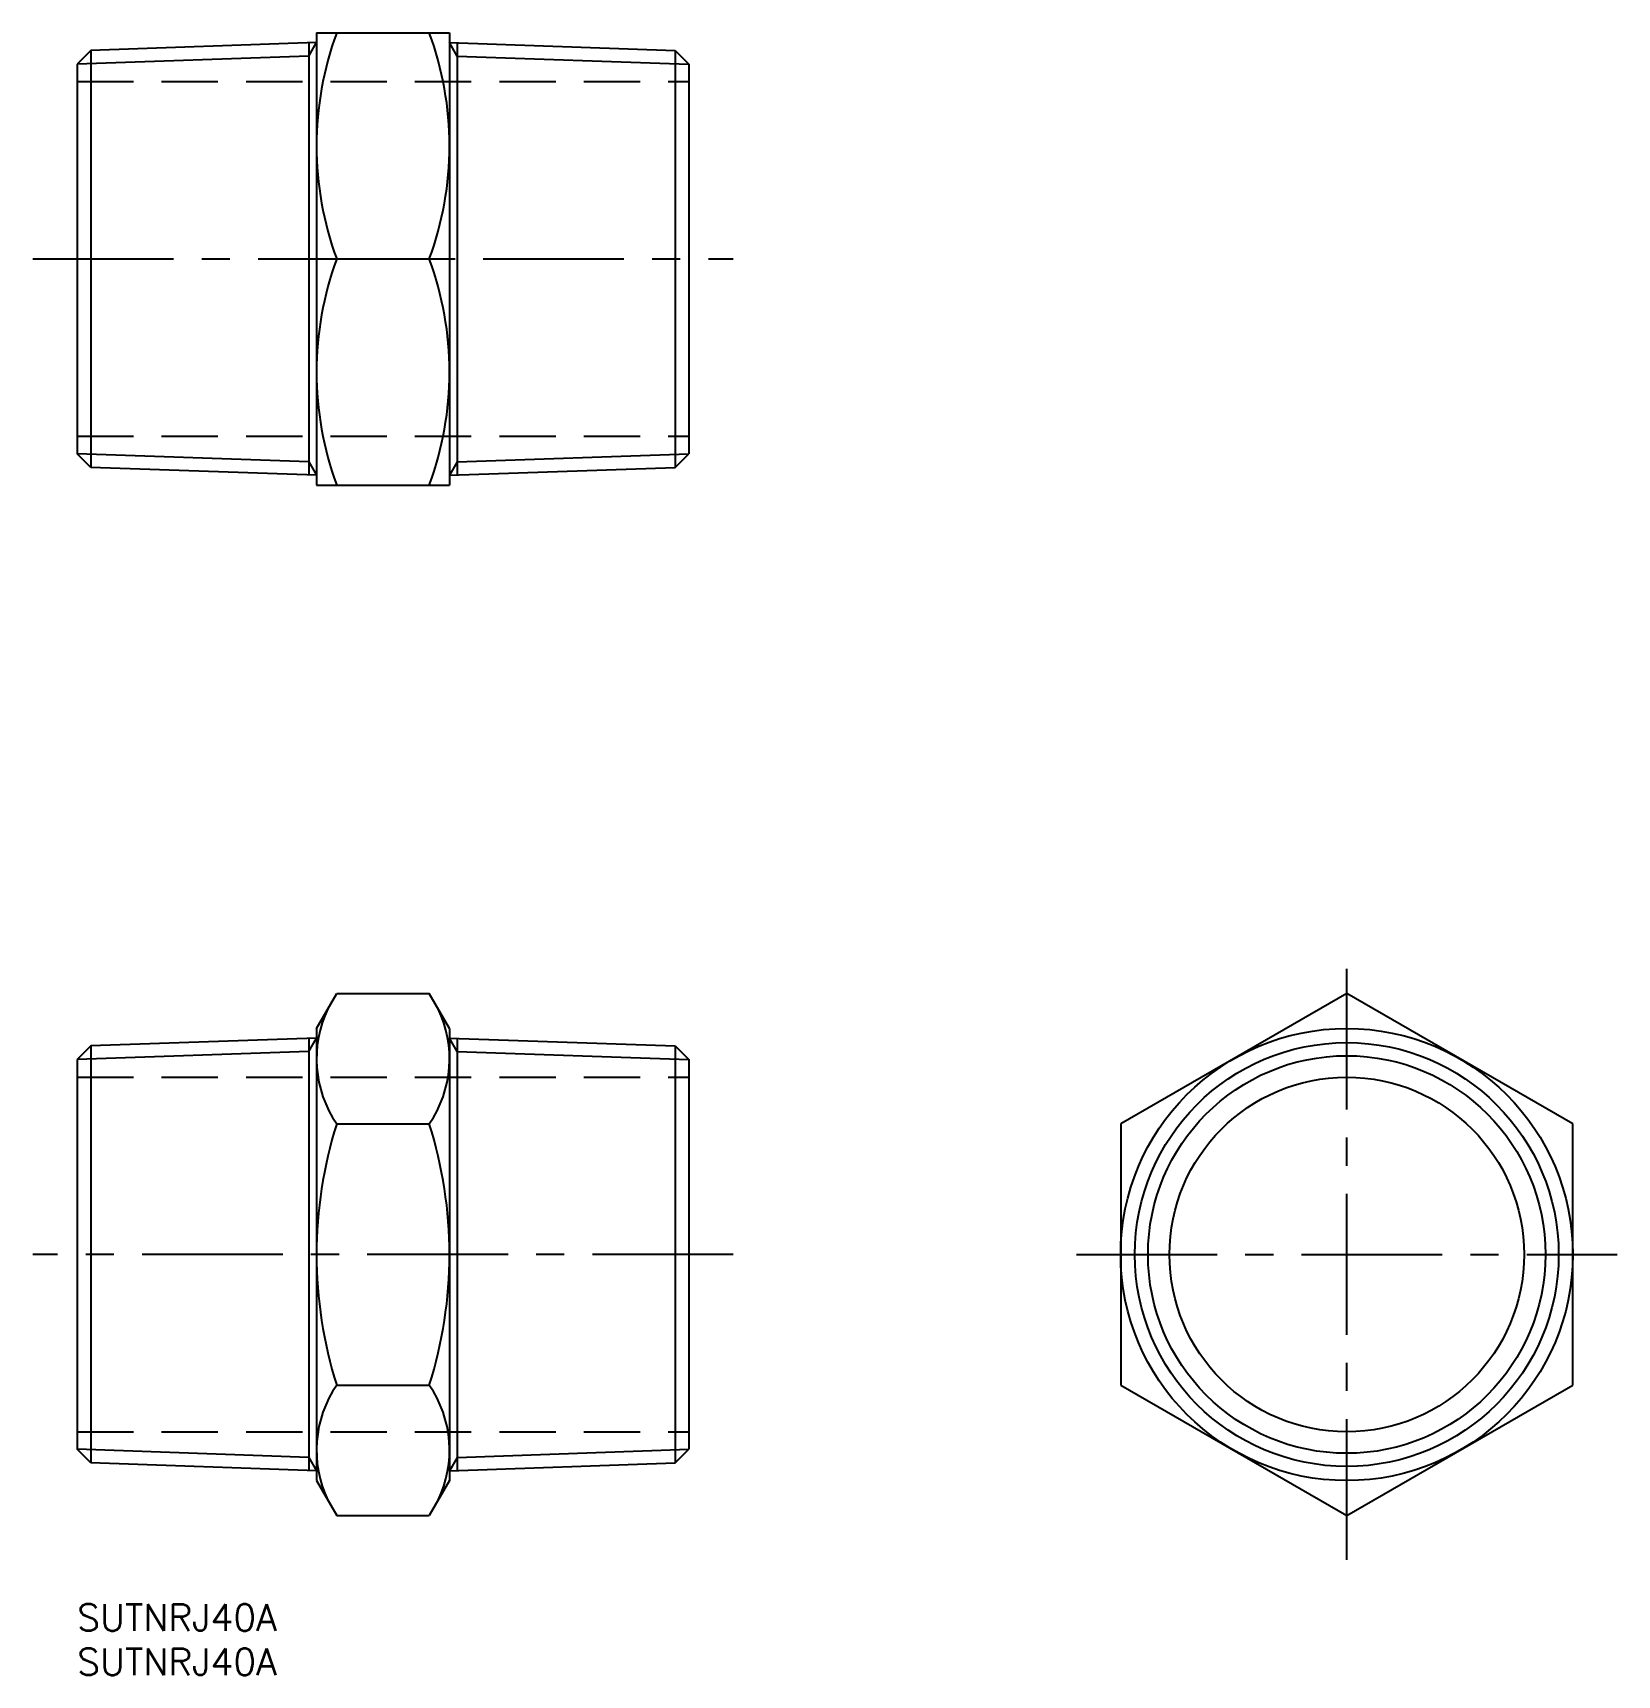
# Model space of a CAD drawing. Extents: x -5 to 174, y -8 to 177.
import ezdxf

# ---------------------------------------------------------------- set-up
doc = ezdxf.new("R2010")
doc.units = 0
doc.header["$LTSCALE"] = 0.5
doc.linetypes.add('CENTER', pattern=[50.8, 31.75, -6.35, 6.35, -6.35])
doc.linetypes.add('DASHED', pattern=[19.05, 12.7, -6.35])
for name, color, linetype in [('MSM_CENTER', 1, 'CENTER'), ('MSM_CONTINUOUS', 7, 'CONTINUOUS'), ('MSM_DASHED', 4, 'DASHED'), ('MSM_NARROW', 5, 'CONTINUOUS'), ('MSM_PART_NUMBER', 7, 'CONTINUOUS')]:
    doc.layers.add(name, color=color, linetype=linetype)
doc.styles.get("Standard").update_dxf_attribs({"font": 'txt.shx', "height": 3, "bigfont": 'bigfont.shx'})

# ---------------------------------------------------------------- blocks, each defined once
blk = doc.blocks.new('*U9')
at = {"layer": 'MSM_PART_NUMBER'}
blk.add_text('SUTNRJ40A', height=3, dxfattribs=at).set_placement((0, -3))
blk = doc.blocks.new('*U10')
at = {"layer": 'MSM_PART_NUMBER'}
blk.add_text('SUTNRJ40A', height=3, dxfattribs=at).set_placement((0, -8))

msp = doc.modelspace()

# ---------------------------------------------------------------- linework, layer by layer
at = {"layer": 'MSM_CENTER'}
for p, q in [((-5, 151.72), (74, 151.72)), ((143.21, 5), (143.21, 73.89)), ((74, 39.44), (-5, 39.44)), ((112.71, 39.44), (173.71, 39.44))]:
    msp.add_line(p, q, dxfattribs=at)
at = {"layer": 'MSM_CONTINUOUS'}
for p, q in [((27, 176.12), (1.53, 175.23)), ((26.13, 176.09), (26.13, 127.35)), ((27, 177.22), (27, 126.22)), ((27, 177.22), (42, 177.22)), ((42, 177.22), (42, 126.22)), ((42, 176.12), (67.47, 175.23)), ((42.87, 176.09), (42.87, 127.35)), ((1.53, 175.23), (0, 173.7)), ((1.53, 175.23), (1.53, 128.21)), ((67.47, 175.23), (67.47, 128.21)), ((67.47, 175.23), (69, 173.7)), ((0, 173.7), (0, 129.74)), ((69, 173.7), (69, 129.74)), ((29.28, 151.72), (39.72, 151.72)), ((1.53, 128.21), (0, 129.74)), ((67.47, 128.21), (69, 129.74)), ((27, 127.32), (1.53, 128.21)), ((42, 127.32), (67.47, 128.21)), ((27, 126.22), (42, 126.22)), ((27, 64.94), (29.28, 68.89)), ((29.28, 68.89), (39.72, 68.89)), ((42, 64.94), (39.72, 68.89)), ((143.21, 68.89), (117.71, 54.17)), ((168.71, 54.17), (143.21, 68.89)), ((27, 64.94), (27, 13.94)), ((42, 64.94), (42, 13.94)), ((27, 63.85), (1.53, 62.96)), ((26.13, 63.82), (26.13, 15.07)), ((42, 63.85), (67.47, 62.96)), ((42.87, 63.82), (42.87, 15.07)), ((1.53, 62.96), (0, 61.42)), ((0, 61.42), (0, 17.47)), ((1.53, 62.96), (1.53, 15.93)), ((67.47, 62.96), (67.47, 15.93)), ((67.47, 62.96), (69, 61.42)), ((69, 61.42), (69, 17.47)), ((29.28, 54.17), (39.72, 54.17)), ((117.71, 54.17), (117.71, 24.72)), ((168.71, 24.72), (168.71, 54.17)), ((29.28, 24.72), (39.72, 24.72)), ((117.71, 24.72), (143.21, 10)), ((143.21, 10), (168.71, 24.72)), ((1.53, 15.93), (0, 17.47)), ((67.47, 15.93), (69, 17.47)), ((27, 15.04), (1.53, 15.93)), ((42, 15.04), (67.47, 15.93)), ((27, 13.94), (29.28, 10)), ((42, 13.94), (39.72, 10)), ((29.28, 10), (39.72, 10))]:
    msp.add_line(p, q, dxfattribs=at)
for radius in [25.5, 23.9, 20]:
    msp.add_circle((143.21, 39.44), radius, dxfattribs=at)
for centre, radius, start, end in [((63.83, 164.47), 36.83, 159.7438, 200.2562), ((5.17, 164.47), 36.83, 339.7438, 20.2562), ((63.83, 138.97), 36.83, 159.7438, 200.2562), ((5.17, 138.97), 36.83, 339.7438, 20.2562), ((40.03, 61.53), 13.03, 154.3842, 214.3842), ((28.97, 61.53), 13.03, 325.6158, 25.6158), ((75.72, 39.44), 48.72, 162.412, 197.588), ((-6.72, 39.44), 48.72, 342.412, 17.588), ((40.03, 17.36), 13.03, 145.6158, 205.6158), ((28.97, 17.36), 13.03, 334.3842, 34.3842)]:
    msp.add_arc(centre, radius, start, end, dxfattribs=at)
at = {"layer": 'MSM_DASHED'}
for p, q in [((0, 171.72), (69, 171.72)), ((0, 131.72), (69, 131.72)), ((0, 59.44), (69, 59.44)), ((0, 19.44), (69, 19.44))]:
    msp.add_line(p, q, dxfattribs=at)
at = {"layer": 'MSM_NARROW'}
for p, q in [((26.13, 174.61), (27, 176.12)), ((42.87, 174.61), (42, 176.12)), ((26.13, 174.61), (0, 173.7)), ((42.87, 174.61), (69, 173.7)), ((26.13, 128.83), (0, 129.74)), ((42.87, 128.83), (69, 129.74)), ((26.13, 128.83), (27, 127.32)), ((42.87, 128.83), (42, 127.32)), ((26.13, 62.34), (27, 63.85)), ((42.87, 62.34), (42, 63.85)), ((26.13, 62.34), (0, 61.42)), ((42.87, 62.34), (69, 61.42)), ((26.13, 16.55), (0, 17.47)), ((42.87, 16.55), (69, 17.47)), ((26.13, 16.55), (27, 15.04)), ((42.87, 16.55), (42, 15.04))]:
    msp.add_line(p, q, dxfattribs=at)
msp.add_circle((143.21, 39.44), 22.42, dxfattribs=at)

# ---------------------------------------------------------------- block references
at = {"layer": 'MSM_CONTINUOUS'}
for name in ['*U9', '*U10']:
    msp.add_blockref(name, (0, 0), dxfattribs=at)

doc.saveas('drawing.dxf')
